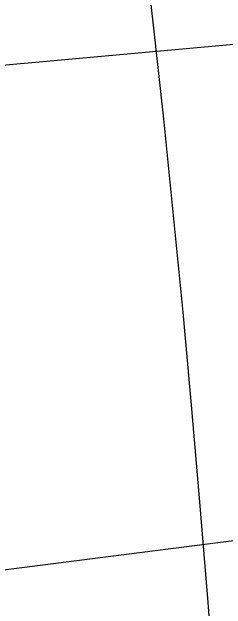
# Model space of a CAD drawing. Extents: x -16 to 1678, y -85 to 1191.
# Drawn here: x 1576.06 to 1578.66, y 411.8 to 419.03 of the extents above; entities that cross this region are included whole.
import ezdxf

# ---------------------------------------------------------------- set-up
doc = ezdxf.new("R2010")
doc.units = 0
doc.header["$MEASUREMENT"] = 0
for name, color, linetype in [('C-TURN-HTCH-PATH', 3, 'Continuous'), ('C-TURN-TRAL-BODY', 2, 'Continuous'), ('C-TURN-TRCK-BODY', 1, 'Continuous')]:
    doc.layers.add(name, color=color, linetype=linetype)

msp = doc.modelspace()

# ---------------------------------------------------------------- linework, layer by layer
msp.add_lwpolyline([(1111.3751, -38.5955), (1111.3751, 369.7142, -0.450677), (1388.8563, 615.0361, -0.425164), (1580.5706, 359.6325, -0.29526)], format="xyb")
at = {"layer": 'C-TURN-HTCH-PATH', "flags": 128}
msp.add_lwpolyline([(1575.3398, 435.1939), (1575.5543, 434.0369), (1575.7625, 432.8789), (1575.9645, 431.7197), (1576.1602, 430.5594), (1576.3496, 429.3981), (1576.5327, 428.2358), (1576.7095, 427.0726), (1576.88, 425.9083), (1577.0442, 424.7432), (1577.2022, 423.5772), (1577.3538, 422.4104), (1577.4991, 421.2428), (1577.638, 420.0743), (1577.7707, 418.9052), (1577.897, 417.7354), (1578.0169, 416.5649), (1578.1306, 415.3937), (1578.2379, 414.222), (1578.3388, 413.0497), (1578.4334, 411.8768), (1578.5217, 410.7035)], dxfattribs=at)
at = {"layer": 'C-TURN-TRAL-BODY'}
msp.add_lwpolyline([(1581.4995, 412.9772), (1575.5479, 412.217), (1573.014, 432.0558), (1578.9656, 432.816)], close=True, dxfattribs=at)
at = {"layer": 'C-TURN-TRCK-BODY'}
msp.add_lwpolyline([(1583.6227, 398.9985), (1575.6553, 398.2776), (1573.853, 418.1963), (1581.8204, 418.9172)], close=True, dxfattribs=at)

doc.saveas('drawing.dxf')
